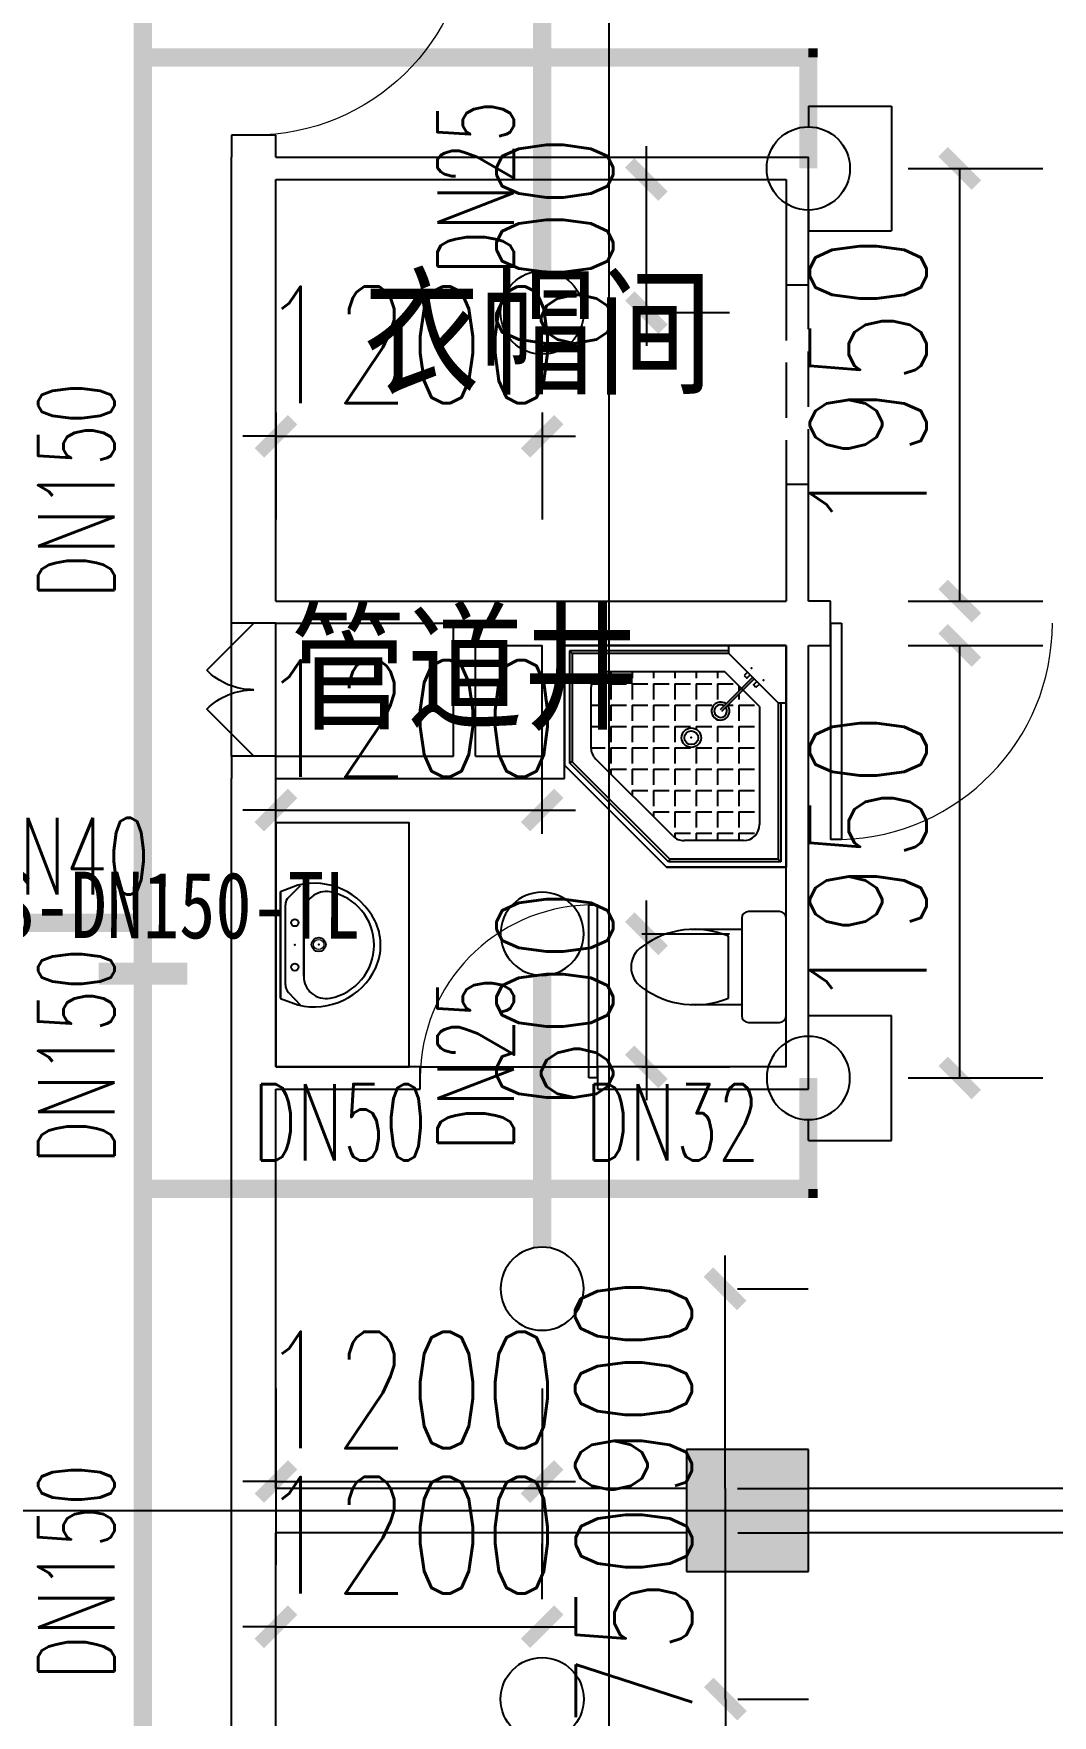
# Model space of a CAD drawing. Extents: x 0 to 2838408, y -923048 to 203859.
# Drawn here: x 2777370 to 2781963, y -250415 to -242835 of the extents above; entities that cross this region are included whole.
import ezdxf
from ezdxf.enums import TextEntityAlignment as Align

# ---------------------------------------------------------------- set-up
doc = ezdxf.new("R2010")
doc.units = 0
doc.header["$LTSCALE"] = 1000
doc.linetypes.add('DASH', pattern=[0.35, 0.25, -0.1])
for name, color, linetype in [('CLAYER', 7, 'Continuous'), ('COLUMN', 9, 'Continuous'), ('DOOR_FIRE', 4, 'Continuous'), ('DOTE', 8, 'Continuous'), ('EQUIP_喷头', 7, 'Continuous'), ('PIPE-喷淋', 6, 'Continuous'), ('PUB_HATCH', 8, 'Continuous'), ('PUB_TEXT', 7, 'Continuous'), ('TEXT_喷淋', 7, 'Continuous'), ('TWT_DIM', 3, 'Continuous'), ('WALL', 9, 'Continuous'), ('WINDOW', 4, 'Continuous'), ('XREF', 8, 'Continuous'), ('抗震支吊架', 2, 'Continuous'), ('洁具', 213, 'Continuous')]:
    doc.layers.add(name, color=color, linetype=linetype)
doc.styles.add('_TCH_DIM_T3', font='SIMPLEX', dxfattribs={"width": 0.75, "bigfont": 'HZTXT'})
doc.styles.add('_TWT_PIPEDN', font='SIMPLEX', dxfattribs={"width": 0.8, "height": 2.3, "bigfont": 'HZTXT'})
doc.styles.add('kzcad', font='', dxfattribs={"width": 0.8})
doc.styles.get("Standard").update_dxf_attribs({"font": 'geniso.shx', "bigfont": 'hztxt.shx'})
doc.styles.get('kzcad').set_extended_font_data('SimSun')
doc.dimstyles.new('_TWT_ARCH&&150', dxfattribs={"dimtxt": 525, "dimasz": 150, "dimexe": 375, "dimexo": 450, "dimgap": 150, "dimtad": 1, "dimdec": 0, "dimzin": 0, "dimdsep": 46, "dimtxsty": '_TCH_DIM_T3', "dimblk": 'ARCHTICK', "dimcen": 0.09, "dimclrt": 7, "dimazin": 2, "dimtfac": 1, "dimtdec": 0, "dimtix": 1, "dimtmove": 2, "dimatfit": 3, "dimfxl": 1, "dimtolj": 1, "dimtzin": 0, "dimarcsym": 0})

# ---------------------------------------------------------------- blocks, each defined once
blk = doc.blocks.new('1F平面-CAD导入_dwg_Drawing4_t3_dwg_$plan$00001613-474159-1F-927810-1F')
at = {"layer": '洁具'}
for p, q in [((-30, 250), (-170, 250)), ((-200, 169.7), (-430.4, 169.7)), ((-260.4, -139.7), (-260.4, 139.7)), ((-200, -169.7), (-200, -220)), ((-170, -250), (-30, -250))]:
    blk.add_line(p, q, dxfattribs=at)
for points in [[(-200, 220), (-200, 169.7), (-200, -169.7), (-430.4, -169.7)], [(0, -220), (0, 220)]]:
    blk.add_lwpolyline(points, dxfattribs=at)
for centre, radius, start, end in [((-170, 220), 30, 90, 180), ((-30, 220), 30, 0, 90), ((-412.8, -227.4), 397.5, 67.45048, 126.63814), ((-589.6, 0), 109.8, 123.45086, 236.54914), ((-412.8, 227.4), 397.5, 233.36186, 292.54952), ((-170, -220), 30, 180, 270), ((-30, -220), 30, 270, 0)]:
    blk.add_arc(centre, radius, start, end, dxfattribs=at)
blk = doc.blocks.new('$lvtry$00000169')
at = {"color": 0}
for p, q in [((258.9, -36), (258.9, 0)), ((258.9, -36), (36, -258.9)), ((258.9, -24), (976, -24)), ((258.9, -36), (964, -36)), ((964, -36), (976, -24)), ((964, -36), (964, -525.1)), ((976, -24), (976, -530.1)), ((276.1, -120), (120, -276.1)), ((143.9, -151), (290.7, -298.1)), ((151, -143.9), (297.8, -291)), ((269.6, -212.7), (269.6, -142.7)), ((276.1, -120), (808, -120)), ((365.9, -212.7), (365.9, -142.7)), ((462.1, -212.7), (462.1, -142.7)), ((558.4, -212.7), (558.4, -142.7)), ((654.6, -212.7), (654.6, -142.7)), ((750.9, -212.7), (750.9, -142.7)), ((847.1, -212.7), (847.1, -142.7)), ((183.4, -212.7), (205.5, -212.7)), ((219.6, -212.7), (243.4, -212.7)), ((269.6, -212.7), (339.6, -212.7)), ((365.9, -212.7), (435.9, -212.7)), ((462.1, -212.7), (532.1, -212.7)), ((558.4, -212.7), (628.4, -212.7)), ((654.6, -212.7), (724.6, -212.7)), ((750.9, -212.7), (820.9, -212.7)), ((847.1, -212.7), (880, -212.7)), ((880, -192), (880, -460.5)), ((36, -258.9), (0, -258.9)), ((24, -258.9), (24, -976)), ((36, -258.9), (36, -964)), ((120, -276.1), (120, -808)), ((173.4, -308.9), (173.4, -238.9)), ((269.6, -262.8), (269.6, -238.9)), ((365.9, -308.9), (365.9, -238.9)), ((462.1, -308.9), (462.1, -238.9)), ((558.4, -308.9), (558.4, -238.9)), ((654.6, -308.9), (654.6, -238.9)), ((750.9, -308.9), (750.9, -238.9)), ((847.1, -308.9), (847.1, -238.9)), ((120, -308.9), (147.1, -308.9)), ((173.4, -308.9), (243.4, -308.9)), ((173.4, -405.2), (173.4, -335.2)), ((269.6, -405.2), (269.6, -335.2)), ((334.3, -308.9), (339.6, -308.9)), ((365.9, -308.9), (435.9, -308.9)), ((365.9, -405.2), (365.9, -335.2)), ((462.1, -308.9), (532.1, -308.9)), ((462.1, -405.2), (462.1, -335.2)), ((558.4, -308.9), (628.4, -308.9)), ((558.4, -405.2), (558.4, -335.2)), ((654.6, -308.9), (724.6, -308.9)), ((654.6, -405.2), (654.6, -335.2)), ((750.9, -308.9), (820.9, -308.9)), ((750.9, -405.2), (750.9, -335.2)), ((847.1, -308.9), (880, -308.9)), ((847.1, -405.2), (847.1, -335.2)), ((120, -405.2), (147.1, -405.2)), ((173.4, -405.2), (243.4, -405.2)), ((173.4, -501.4), (173.4, -431.4)), ((269.6, -405.2), (339.6, -405.2)), ((269.6, -501.4), (269.6, -431.4)), ((365.9, -405.2), (378.6, -405.2)), ((365.9, -501.4), (365.9, -431.4)), ((462.1, -405.2), (532.1, -405.2)), ((462.1, -501.4), (462.1, -431.4)), ((558.4, -405.2), (628.4, -405.2)), ((558.4, -501.4), (558.4, -431.4)), ((654.6, -405.2), (724.6, -405.2)), ((654.6, -501.4), (654.6, -431.4)), ((750.9, -405.2), (820.9, -405.2)), ((750.9, -501.4), (750.9, -431.4)), ((847.1, -405.2), (880, -405.2)), ((847.1, -501.4), (847.1, -431.4)), ((120, -501.4), (147.1, -501.4)), ((173.4, -501.4), (243.4, -501.4)), ((173.4, -597.7), (173.4, -527.7)), ((269.6, -501.4), (339.6, -501.4)), ((269.6, -597.7), (269.6, -527.7)), ((365.9, -501.4), (435.9, -501.4)), ((365.9, -597.7), (365.9, -527.7)), ((462.1, -501.4), (532.1, -501.4)), ((462.1, -597.7), (462.1, -527.7)), ((858.9, -511.4), (511.4, -858.9)), ((964, -525.1), (525.1, -964)), ((976, -530.1), (530.1, -976)), ((558.4, -501.4), (628.4, -501.4)), ((558.4, -597.7), (558.4, -527.7)), ((654.6, -501.4), (724.6, -501.4)), ((654.6, -597.7), (654.6, -527.7)), ((750.9, -501.4), (820.9, -501.4)), ((750.9, -597.7), (750.9, -527.7)), ((847.1, -501.4), (867.2, -501.4)), ((964, -525.1), (976, -530.1)), ((120, -597.7), (147.1, -597.7)), ((173.4, -597.7), (243.4, -597.7)), ((269.6, -597.7), (339.6, -597.7)), ((365.9, -597.7), (435.9, -597.7)), ((462.1, -597.7), (532.1, -597.7)), ((558.4, -597.7), (628.4, -597.7)), ((654.6, -597.7), (724.6, -597.7)), ((750.9, -597.7), (772.6, -597.7)), ((173.4, -693.9), (173.4, -623.9)), ((269.6, -693.9), (269.6, -623.9)), ((365.9, -693.9), (365.9, -623.9)), ((462.1, -693.9), (462.1, -623.9)), ((558.4, -693.9), (558.4, -623.9)), ((654.6, -693.9), (654.6, -623.9)), ((120, -693.9), (147.1, -693.9)), ((173.4, -693.9), (243.4, -693.9)), ((173.4, -790.2), (173.4, -720.2)), ((269.6, -693.9), (339.6, -693.9)), ((269.6, -790.2), (269.6, -720.2)), ((365.9, -693.9), (435.9, -693.9)), ((365.9, -790.2), (365.9, -720.2)), ((462.1, -693.9), (532.1, -693.9)), ((462.1, -790.2), (462.1, -720.2)), ((558.4, -693.9), (628.4, -693.9)), ((558.4, -790.2), (558.4, -720.2)), ((654.6, -693.9), (676.4, -693.9)), ((120, -790.2), (147.1, -790.2)), ((173.4, -790.2), (243.4, -790.2)), ((173.4, -877.5), (173.4, -816.4)), ((269.6, -790.2), (339.6, -790.2)), ((269.6, -880), (269.6, -816.4)), ((365.9, -790.2), (435.9, -790.2)), ((365.9, -880), (365.9, -816.4)), ((462.1, -790.2), (532.1, -790.2)), ((462.1, -880), (462.1, -816.4)), ((558.4, -790.2), (580.1, -790.2)), ((192, -880), (460.5, -880)), ((36, -964), (24, -976)), ((24, -976), (530.1, -976)), ((36, -964), (525.1, -964)), ((525.1, -964), (530.1, -976))]:
    blk.add_line(p, q, dxfattribs=at)
blk.add_lwpolyline([(0, 0), (0, -1000), (540, -1000), (1000, -540), (1000, 0)], close=True)
for points in [[(0, 0), (0, -1000)], [(0, 0), (1000, 0)], [(1000, 0), (1000, -540)], [(189.7, -136.1), (177.9, -147.9), (162.5, -132.5), (174.3, -120.7)], [(136.1, -189.7), (147.9, -177.9), (132.5, -162.5), (120.7, -174.3)], [(1000, -540), (540, -1000)], [(0, -1000), (540, -1000)]]:
    blk.add_lwpolyline(points, close=True, dxfattribs=at)
for radius in [43.8, 31.1]:
    blk.add_circle((416.2, -427.6), radius, dxfattribs=at)
for centre, radius, start, end in [((808, -192), 72, 0, 90), ((296, -295.7), 40.6, 142.58296, 128.41974), ((296, -295.7), 28.6, 145.82801, 125.65986), ((808, -460.5), 72, 315, 0), ((192, -808), 72, 180, 270), ((460.5, -808), 72, 270, 315)]:
    blk.add_arc(centre, radius, start, end, dxfattribs=at)
for p in [(156.1, -102.2, 0), (103.2, -155.8, 0), (415.8, -428.1, 0)]:
    blk.add_point(p, dxfattribs=at)
blk = doc.blocks.new('$lvtry$00000178')
at = {"color": 0}
for p, q in [((-238.4, 0), (238.4, 0)), ((-214.1, -36.1), (-272.1, -90.6)), ((-179.8, -22.5), (180.1, -22.5)), ((215.7, -37.5), (268.3, -90.8)), ((-141.7, -105.2), (140.2, -105.2)), ((140.2, -105.2), (-141.7, -105.2))]:
    blk.add_line(p, q, dxfattribs=at)
blk.add_lwpolyline([(-103.6, -429.7, 0.224698), (110.4, -425.4, 0.348046), (268.9, -78.5), (239.5, 0), (-241.3, 0), (-270.7, -78.5, 0.356844)], format="xyb", close=True, dxfattribs=at)
for centre, radius in [((-100, -65), 16.3), ((100, -65), 16.3), ((1.4, -172.5), 31.6)]:
    blk.add_circle(centre, radius, dxfattribs=at)
at = {"color": 0, "lineweight": 13}
blk.add_circle((1.4, -172.5), 23, dxfattribs=at)
at = {"color": 0}
for centre, radius, start, end in [((-179.8, -72.5), 50, 90, 133.18096), ((180.1, -72.5), 50, 44.56072, 90), ((-141.7, -205.2), 100, 90, 190.56023), ((140.2, -205.2), 100, 349.43977, 90), ((-0.7, -179), 243.4, 190.56023, 349.43977)]:
    blk.add_arc(centre, radius, start, end, dxfattribs=at)
for p in [(0, -65), (1.4, -172.5)]:
    blk.add_point(p, dxfattribs=at)
blk = doc.blocks.new('A$C70365C93')
at = {"layer": '洁具'}
blk.add_lwpolyline([(-1900, 2300), (-1900, 1700), (-800, 1700), (-800, 2300)], close=True, dxfattribs=at)
blk.add_blockref('$lvtry$00000178', (-1350, 2280), dxfattribs=at)
at = {"layer": '洁具', "rotation": 180}
blk.add_blockref('$lvtry$00000169', (0, 0), dxfattribs=at)
at = {"layer": '洁具', "extrusion": (0, 0, -1), "xscale": -1, "zscale": -1, "rotation": 90}
blk.add_blockref('1F平面-CAD导入_dwg_Drawing4_t3_dwg_$plan$00001613-474159-1F-927810-1F', (1450, 0), dxfattribs=at)
blk = doc.blocks.new('$DorLib2D$00000116')
at = {"color": 0}
for p, q in [((-0.5, 0), (-0.146, 0.354)), ((0.5, 0), (0.146, 0.354))]:
    blk.add_line(p, q, dxfattribs=at)
for centre, start, end in [((-0.5, 0), 0, 45), ((0.5, 0), 135, 180)]:
    blk.add_arc(centre, 0.5, start, end, dxfattribs=at)
blk = doc.blocks.new('$DorLib2D$00000001')
for p, q in [((0.45, 0.975), (0.5, 0.975)), ((0.45, 0), (0.45, 0.975)), ((0.5, 0), (0.5, 0.975)), ((0.5, 0), (0.45, 0))]:
    blk.add_line(p, q)
at = {"lineweight": 13}
blk.add_arc((0.475, 0), 0.975, 91.46928, 180, dxfattribs=at)
blk = doc.blocks.new('1F1')
at = {"layer": 'PUB_HATCH'}
blk.add_hatch(color=256, dxfattribs=at).paths.add_polyline_path([(2444816.7, -249217.2), (2444266.7, -249217.2), (2444266.7, -249767.2), (2444816.7, -249767.2)])
at = {"layer": 'COLUMN'}
for p, q in [((2444816.7, -249217.2), (2444266.7, -249217.2)), ((2444266.7, -249217.2), (2444266.7, -249767.2)), ((2444816.7, -249767.2), (2444816.7, -249217.2)), ((2444266.7, -249767.2), (2444816.7, -249767.2))]:
    blk.add_line(p, q, dxfattribs=at)
at = {"layer": 'DOOR_FIRE'}
for p, q in [((2442216.7, -246092.2), (2442216.7, -245492.2)), ((2442416.7, -246092.2), (2442416.7, -245492.2))]:
    blk.add_line(p, q, dxfattribs=at)
at = {"layer": 'DOTE'}
for p, q in [((2443916.7, -187892.2), (2443916.7, -271092.2)), ((2435862.3, -249492.2), (2453916.7, -249492.2))]:
    blk.add_line(p, q, dxfattribs=at)
at = {"layer": 'WALL'}
for p, q in [((2442416.7, -243292.2), (2442216.7, -243292.2)), ((2442216.7, -243292.2), (2442216.7, -243392.2)), ((2442416.7, -243392.2), (2442416.7, -243292.2)), ((2442216.7, -245492.2), (2442216.7, -243392.2)), ((2442416.7, -243392.2), (2444816.7, -243392.2)), ((2444816.7, -243967.2), (2444816.7, -243392.2)), ((2442416.7, -245392.2), (2442416.7, -243492.2)), ((2442416.7, -243492.2), (2444716.7, -243492.2)), ((2444716.7, -243492.2), (2444716.7, -243967.2)), ((2444716.7, -243967.2), (2444816.7, -243967.2)), ((2444816.7, -244867.2), (2444716.7, -244867.2)), ((2444716.7, -244867.2), (2444716.7, -245392.2)), ((2444816.7, -245392.2), (2444816.7, -244867.2)), ((2442416.7, -245392.2), (2443216.7, -245392.2)), ((2443216.7, -245392.2), (2443616.7, -245392.2)), ((2443616.7, -245392.2), (2444716.7, -245392.2)), ((2444916.7, -245392.2), (2444816.7, -245392.2)), ((2444916.7, -245592.2), (2444916.7, -245392.2)), ((2442416.7, -245492.2), (2442216.7, -245492.2)), ((2442416.7, -245492.2), (2443216.7, -245492.2)), ((2443216.7, -246092.2), (2443216.7, -245492.2)), ((2443316.7, -246092.2), (2443316.7, -245592.2)), ((2443316.7, -245592.2), (2443616.7, -245592.2)), ((2443616.7, -246092.2), (2443616.7, -245592.2)), ((2443716.7, -245592.2), (2444716.7, -245592.2)), ((2443716.7, -246192.2), (2443716.7, -245592.2)), ((2444716.7, -247492.2), (2444716.7, -245592.2)), ((2444816.7, -247592.2), (2444816.7, -245592.2)), ((2444816.7, -245592.2), (2444916.7, -245592.2)), ((2442416.7, -246092.2), (2442216.7, -246092.2)), ((2442216.7, -246092.2), (2442216.7, -246192.2)), ((2442416.7, -246092.2), (2443216.7, -246092.2)), ((2443316.7, -246092.2), (2443616.7, -246092.2)), ((2442216.7, -247592.2), (2442216.7, -246192.2)), ((2442416.7, -247492.2), (2442416.7, -246192.2)), ((2442416.7, -246192.2), (2443216.7, -246192.2)), ((2443216.7, -246192.2), (2443716.7, -246192.2)), ((2443066.7, -247492.2), (2442416.7, -247492.2)), ((2443066.7, -247592.2), (2443066.7, -247492.2)), ((2444716.7, -247492.2), (2443866.7, -247492.2)), ((2443866.7, -247492.2), (2443866.7, -247592.2)), ((2442216.7, -249492.2), (2442216.7, -247592.2)), ((2442416.7, -247592.2), (2443066.7, -247592.2)), ((2442416.7, -249392.2), (2442416.7, -247592.2)), ((2443866.7, -247592.2), (2444816.7, -247592.2)), ((2444266.7, -249392.2), (2442416.7, -249392.2)), ((2449866.7, -249392.2), (2444816.7, -249392.2)), ((2442216.7, -251242.2), (2442216.7, -249492.2)), ((2444266.7, -249592.2), (2442416.7, -249592.2)), ((2442416.7, -251242.2), (2442416.7, -249592.2)), ((2449866.7, -249592.2), (2444816.7, -249592.2))]:
    blk.add_line(p, q, dxfattribs=at)
at = {"layer": 'WINDOW', "linetype": 'DASH'}
for p, q in [((2444716.7, -243967.2), (2444716.7, -244867.2)), ((2444816.7, -244867.2), (2444816.7, -243967.2))]:
    blk.add_line(p, q, dxfattribs=at)
at = {"layer": 'WINDOW'}
blk.add_line((2443066.7, -247492.2), (2443866.7, -247492.2), dxfattribs=at)
at = {"rotation": 90}
blk.add_blockref('A$C70365C93', (2444716.7, -245592.2), dxfattribs=at)
at = {"layer": 'DOOR_FIRE', "xscale": -600, "yscale": 600, "zscale": 200, "rotation": 90}
blk.add_blockref('$DorLib2D$00000116', (2442316.7, -245792.2), dxfattribs=at)
at = {"layer": 'WINDOW', "yscale": -1000}
for p, xscale, zscale, rotation in [((2442316.7, -242792.2), 1000, 1000, 90), ((2445416.7, -245492.2), -1000, -1000, 359.9999999999442)]:
    blk.add_blockref('$DorLib2D$00000001', p, dxfattribs=dict(at, xscale=xscale, zscale=zscale, rotation=rotation))
at = {"layer": 'WINDOW', "xscale": 800, "yscale": 800, "zscale": 800}
blk.add_blockref('$DorLib2D$00000001', (2443466.7, -247542.2), dxfattribs=at)
at = {"layer": 'CLAYER'}
blk.add_text('管道井', height=525, dxfattribs=at).set_placement((2442480.9, -245972))
at = {"layer": 'PUB_TEXT'}
blk.add_text('衣帽间', height=525, dxfattribs=at).set_placement((2442811.4, -244461.8))
blk = doc.blocks.new('_ArchTick')
at = {"color": 0, "linetype": 'ByBlock', "const_width": 0.4}
blk.add_lwpolyline([(-0.5, -0.5), (0.5, 0.5)], dxfattribs=at)
blk = doc.blocks.new('*D1336')
at = {"layer": 'Defpoints', "color": 0, "linetype": 'ByBlock', "transparency": 16777216}
for p in [(2780095.3, -249592.2), (2780488.7, -249592.2), (2780095.3, -250342.2)]:
    blk.add_point(p, dxfattribs=at)
at = {"layer": 'TWT_DIM', "color": 0, "linetype": 'ByBlock', "lineweight": -2, "transparency": 16777216}
for p, q in [((2780488.7, -249592.2), (2780488.7, -249442.2)), ((2780488.7, -250342.2), (2780488.7, -249592.2)), ((2780545.3, -249592.2), (2780863.7, -249592.2)), ((2780488.7, -250342.2), (2780488.7, -250492.2)), ((2780545.3, -250342.2), (2780863.7, -250342.2))]:
    blk.add_line(p, q, dxfattribs=at)
at = {"layer": 'TWT_DIM', "color": 0, "linetype": 'ByBlock', "lineweight": -2, "transparency": 16777216, "xscale": 150, "yscale": 150, "zscale": 150}
for p, rotation in [((2780488.7, -249592.2), 270), ((2780488.7, -250342.2), 90)]:
    blk.add_blockref('_ArchTick', p, dxfattribs=dict(at, rotation=rotation))
at = {"layer": 'TWT_DIM', "color": 7, "linetype": 'ByBlock', "transparency": 16777216, "insert": (2780076.2, -249967.2), "char_height": 525, "attachment_point": 5, "rotation": 90, "style": '_TCH_DIM_T3'}
blk.add_mtext('\\A1;750', dxfattribs=at)
blk = doc.blocks.new('*D1338')
at = {"layer": 'Defpoints', "color": 0, "linetype": 'ByBlock', "transparency": 16777216}
for p in [(2779662.5, -250015.8), (2778462.5, -250342.2), (2779662.5, -250342.2)]:
    blk.add_point(p, dxfattribs=at)
at = {"layer": 'TWT_DIM', "color": 0, "linetype": 'ByBlock', "lineweight": -2, "transparency": 16777216}
for p, q in [((2778462.5, -249892.2), (2778462.5, -249640.8)), ((2779662.5, -249892.2), (2779662.5, -249640.8)), ((2778462.5, -250015.8), (2778312.5, -250015.8)), ((2778462.5, -250015.8), (2779662.5, -250015.8)), ((2779662.5, -250015.8), (2779812.5, -250015.8))]:
    blk.add_line(p, q, dxfattribs=at)
at = {"layer": 'TWT_DIM', "color": 0, "linetype": 'ByBlock', "lineweight": -2, "transparency": 16777216, "xscale": 150, "yscale": 150, "zscale": 150}
blk.add_blockref('_ArchTick', (2778462.5, -250015.8), dxfattribs=at)
at = {"layer": 'TWT_DIM', "color": 0, "linetype": 'ByBlock', "lineweight": -2, "transparency": 16777216, "xscale": 150, "yscale": 150, "zscale": 150, "rotation": 180}
blk.add_blockref('_ArchTick', (2779662.5, -250015.8), dxfattribs=at)
at = {"layer": 'TWT_DIM', "color": 7, "linetype": 'ByBlock', "transparency": 16777216, "insert": (2779062.5, -249603.3), "char_height": 525, "attachment_point": 5, "style": '_TCH_DIM_T3'}
blk.add_mtext('\\A1;1200', dxfattribs=at)
blk = doc.blocks.new('*D1339')
at = {"layer": 'Defpoints', "color": 0, "linetype": 'ByBlock', "transparency": 16777216}
for p in [(2780862.5, -245592.2), (2781544.9, -245592.2), (2780862.5, -247542.2)]:
    blk.add_point(p, dxfattribs=at)
at = {"layer": 'TWT_DIM', "color": 0, "linetype": 'ByBlock', "lineweight": -2, "transparency": 16777216}
for p, q in [((2781312.5, -245592.2), (2781919.9, -245592.2)), ((2781544.9, -247542.2), (2781544.9, -245592.2)), ((2781312.5, -247542.2), (2781919.9, -247542.2))]:
    blk.add_line(p, q, dxfattribs=at)
at = {"layer": 'TWT_DIM', "color": 0, "linetype": 'ByBlock', "lineweight": -2, "transparency": 16777216, "xscale": 150, "yscale": 150, "zscale": 150}
for p, rotation in [((2781544.9, -245592.2), 90), ((2781544.9, -247542.2), 270)]:
    blk.add_blockref('_ArchTick', p, dxfattribs=dict(at, rotation=rotation))
at = {"layer": 'TWT_DIM', "color": 7, "linetype": 'ByBlock', "transparency": 16777216, "insert": (2781132.4, -246567.2), "char_height": 525, "attachment_point": 5, "rotation": 90, "style": '_TCH_DIM_T3'}
blk.add_mtext('\\A1;1950', dxfattribs=at)
blk = doc.blocks.new('*D1340')
at = {"layer": 'Defpoints', "color": 0, "linetype": 'ByBlock', "transparency": 16777216}
for p in [(2780093.7, -248492.2), (2780487, -248492.2), (2780093.7, -249392.2)]:
    blk.add_point(p, dxfattribs=at)
at = {"layer": 'TWT_DIM', "color": 0, "linetype": 'ByBlock', "lineweight": -2, "transparency": 16777216}
for p, q in [((2780487, -248492.2), (2780487, -248342.2)), ((2780487, -249392.2), (2780487, -248492.2)), ((2780543.7, -248492.2), (2780862, -248492.2)), ((2780487, -249392.2), (2780487, -249542.2)), ((2780543.7, -249392.2), (2780862, -249392.2))]:
    blk.add_line(p, q, dxfattribs=at)
at = {"layer": 'TWT_DIM', "color": 0, "linetype": 'ByBlock', "lineweight": -2, "transparency": 16777216, "xscale": 150, "yscale": 150, "zscale": 150}
for p, rotation in [((2780487, -248492.2), 270), ((2780487, -249392.2), 90)]:
    blk.add_blockref('_ArchTick', p, dxfattribs=dict(at, rotation=rotation))
at = {"layer": 'TWT_DIM', "color": 7, "linetype": 'ByBlock', "transparency": 16777216, "insert": (2780074.5, -248942.2), "char_height": 525, "attachment_point": 5, "rotation": 90, "style": '_TCH_DIM_T3'}
blk.add_mtext('\\A1;900', dxfattribs=at)
blk = doc.blocks.new('*D1341')
at = {"layer": 'Defpoints', "color": 0, "linetype": 'ByBlock', "transparency": 16777216}
for p in [(2779662.5, -246892.2), (2780132.3, -246892.2), (2779662.5, -247492.2)]:
    blk.add_point(p, dxfattribs=at)
at = {"layer": 'TWT_DIM', "color": 0, "linetype": 'ByBlock', "lineweight": -2, "transparency": 16777216}
for p, q in [((2780132.3, -246892.2), (2780132.3, -246742.2)), ((2780112.5, -246892.2), (2780507.3, -246892.2)), ((2780132.3, -247492.2), (2780132.3, -246892.2)), ((2780112.5, -247492.2), (2780507.3, -247492.2)), ((2780132.3, -247492.2), (2780132.3, -247642.2))]:
    blk.add_line(p, q, dxfattribs=at)
at = {"layer": 'TWT_DIM', "color": 0, "linetype": 'ByBlock', "lineweight": -2, "transparency": 16777216, "xscale": 150, "yscale": 150, "zscale": 150}
for p, rotation in [((2780132.3, -246892.2), 270), ((2780132.3, -247492.2), 90)]:
    blk.add_blockref('_ArchTick', p, dxfattribs=dict(at, rotation=rotation))
at = {"layer": 'TWT_DIM', "color": 7, "linetype": 'ByBlock', "transparency": 16777216, "insert": (2779719.8, -247192.2), "char_height": 525, "attachment_point": 5, "rotation": 90, "style": '_TCH_DIM_T3'}
blk.add_mtext('\\A1;600', dxfattribs=at)
blk = doc.blocks.new('*D1342')
at = {"layer": 'Defpoints', "color": 0, "linetype": 'ByBlock', "transparency": 16777216}
for p in [(2779662.5, -246334.5), (2778462.5, -246892.2), (2779662.5, -246892.2)]:
    blk.add_point(p, dxfattribs=at)
at = {"layer": 'TWT_DIM', "color": 0, "linetype": 'ByBlock', "lineweight": -2, "transparency": 16777216}
for p, q in [((2778462.5, -246442.2), (2778462.5, -245959.5)), ((2779662.5, -246442.2), (2779662.5, -245959.5)), ((2778462.5, -246334.5), (2778312.5, -246334.5)), ((2778462.5, -246334.5), (2779662.5, -246334.5)), ((2779662.5, -246334.5), (2779812.5, -246334.5))]:
    blk.add_line(p, q, dxfattribs=at)
at = {"layer": 'TWT_DIM', "color": 0, "linetype": 'ByBlock', "lineweight": -2, "transparency": 16777216, "xscale": 150, "yscale": 150, "zscale": 150}
blk.add_blockref('_ArchTick', (2778462.5, -246334.5), dxfattribs=at)
at = {"layer": 'TWT_DIM', "color": 0, "linetype": 'ByBlock', "lineweight": -2, "transparency": 16777216, "xscale": 150, "yscale": 150, "zscale": 150, "rotation": 180}
blk.add_blockref('_ArchTick', (2779662.5, -246334.5), dxfattribs=at)
at = {"layer": 'TWT_DIM', "color": 7, "linetype": 'ByBlock', "transparency": 16777216, "insert": (2779062.5, -245922), "char_height": 525, "attachment_point": 5, "style": '_TCH_DIM_T3'}
blk.add_mtext('\\A1;1200', dxfattribs=at)
blk = doc.blocks.new('*D1343')
at = {"layer": 'Defpoints', "color": 0, "linetype": 'ByBlock', "transparency": 16777216}
for p in [(2778462.5, -248492.2), (2779662.5, -248492.2), (2779662.5, -249361.4)]:
    blk.add_point(p, dxfattribs=at)
at = {"layer": 'TWT_DIM', "color": 0, "linetype": 'ByBlock', "lineweight": -2, "transparency": 16777216}
for p, q in [((2778462.5, -248942.2), (2778462.5, -249736.4)), ((2779662.5, -248942.2), (2779662.5, -249736.4)), ((2778462.5, -249361.4), (2778312.5, -249361.4)), ((2778462.5, -249361.4), (2779662.5, -249361.4)), ((2779662.5, -249361.4), (2779812.5, -249361.4))]:
    blk.add_line(p, q, dxfattribs=at)
at = {"layer": 'TWT_DIM', "color": 0, "linetype": 'ByBlock', "lineweight": -2, "transparency": 16777216, "xscale": 150, "yscale": 150, "zscale": 150}
blk.add_blockref('_ArchTick', (2778462.5, -249361.4), dxfattribs=at)
at = {"layer": 'TWT_DIM', "color": 0, "linetype": 'ByBlock', "lineweight": -2, "transparency": 16777216, "xscale": 150, "yscale": 150, "zscale": 150, "rotation": 180}
blk.add_blockref('_ArchTick', (2779662.5, -249361.4), dxfattribs=at)
at = {"layer": 'TWT_DIM', "color": 7, "linetype": 'ByBlock', "transparency": 16777216, "insert": (2779062.5, -248948.9), "char_height": 525, "attachment_point": 5, "style": '_TCH_DIM_T3'}
blk.add_mtext('\\A1;1200', dxfattribs=at)
blk = doc.blocks.new('*D1344')
at = {"layer": 'Defpoints', "color": 0, "linetype": 'ByBlock', "transparency": 16777216}
for p in [(2780862.5, -243442.2), (2781544.9, -243442.2), (2780862.5, -245392.2)]:
    blk.add_point(p, dxfattribs=at)
at = {"layer": 'TWT_DIM', "color": 0, "linetype": 'ByBlock', "lineweight": -2, "transparency": 16777216}
for p, q in [((2781312.5, -243442.2), (2781919.9, -243442.2)), ((2781544.9, -245392.2), (2781544.9, -243442.2)), ((2781312.5, -245392.2), (2781919.9, -245392.2))]:
    blk.add_line(p, q, dxfattribs=at)
at = {"layer": 'TWT_DIM', "color": 0, "linetype": 'ByBlock', "lineweight": -2, "transparency": 16777216, "xscale": 150, "yscale": 150, "zscale": 150}
for p, rotation in [((2781544.9, -243442.2), 90), ((2781544.9, -245392.2), 270)]:
    blk.add_blockref('_ArchTick', p, dxfattribs=dict(at, rotation=rotation))
at = {"layer": 'TWT_DIM', "color": 7, "linetype": 'ByBlock', "transparency": 16777216, "insert": (2781132.4, -244417.2), "char_height": 525, "attachment_point": 5, "rotation": 90, "style": '_TCH_DIM_T3'}
blk.add_mtext('\\A1;1950', dxfattribs=at)
blk = doc.blocks.new('*D1346')
at = {"layer": 'Defpoints', "color": 0, "linetype": 'ByBlock', "transparency": 16777216}
for p in [(2779662.5, -243492.2), (2780132.3, -243492.2), (2779662.5, -244092.2)]:
    blk.add_point(p, dxfattribs=at)
at = {"layer": 'TWT_DIM', "color": 0, "linetype": 'ByBlock', "lineweight": -2, "transparency": 16777216}
for p, q in [((2780132.3, -243492.2), (2780132.3, -243342.2)), ((2780112.5, -243492.2), (2780507.3, -243492.2)), ((2780132.3, -244092.2), (2780132.3, -243492.2)), ((2780112.5, -244092.2), (2780507.3, -244092.2)), ((2780132.3, -244092.2), (2780132.3, -244242.2))]:
    blk.add_line(p, q, dxfattribs=at)
at = {"layer": 'TWT_DIM', "color": 0, "linetype": 'ByBlock', "lineweight": -2, "transparency": 16777216, "xscale": 150, "yscale": 150, "zscale": 150}
for p, rotation in [((2780132.3, -243492.2), 270), ((2780132.3, -244092.2), 90)]:
    blk.add_blockref('_ArchTick', p, dxfattribs=dict(at, rotation=rotation))
at = {"layer": 'TWT_DIM', "color": 7, "linetype": 'ByBlock', "transparency": 16777216, "insert": (2779719.8, -243792.2), "char_height": 525, "attachment_point": 5, "rotation": 90, "style": '_TCH_DIM_T3'}
blk.add_mtext('\\A1;600', dxfattribs=at)
blk = doc.blocks.new('*D1347')
at = {"layer": 'Defpoints', "color": 0, "linetype": 'ByBlock', "transparency": 16777216}
for p in [(2778462.5, -244092.2), (2779662.5, -244092.2), (2779662.5, -244649.9)]:
    blk.add_point(p, dxfattribs=at)
at = {"layer": 'TWT_DIM', "color": 0, "linetype": 'ByBlock', "lineweight": -2, "transparency": 16777216}
for p, q in [((2778462.5, -244542.2), (2778462.5, -245024.9)), ((2779662.5, -244542.2), (2779662.5, -245024.9)), ((2778462.5, -244649.9), (2778312.5, -244649.9)), ((2778462.5, -244649.9), (2779662.5, -244649.9)), ((2779662.5, -244649.9), (2779812.5, -244649.9))]:
    blk.add_line(p, q, dxfattribs=at)
at = {"layer": 'TWT_DIM', "color": 0, "linetype": 'ByBlock', "lineweight": -2, "transparency": 16777216, "xscale": 150, "yscale": 150, "zscale": 150}
blk.add_blockref('_ArchTick', (2778462.5, -244649.9), dxfattribs=at)
at = {"layer": 'TWT_DIM', "color": 0, "linetype": 'ByBlock', "lineweight": -2, "transparency": 16777216, "xscale": 150, "yscale": 150, "zscale": 150, "rotation": 180}
blk.add_blockref('_ArchTick', (2779662.5, -244649.9), dxfattribs=at)
at = {"layer": 'TWT_DIM', "color": 7, "linetype": 'ByBlock', "transparency": 16777216, "insert": (2779062.5, -244237.4), "char_height": 525, "attachment_point": 5, "style": '_TCH_DIM_T3'}
blk.add_mtext('\\A1;1200', dxfattribs=at)
blk = doc.blocks.new('$TwtSys$00000125')
blk.add_circle((0, 0, 0), 1)
blk = doc.blocks.new('$TwtSys$00000131')
for p, q in [((-1.5, 0), (-1.5, 2)), ((-1.5, 2), (1.5, 2)), ((1.5, 0, 0), (1.5, 2, 0)), ((-1.5, 0), (-1, 0)), ((1, 0, 0), (1.5, 0, 0))]:
    blk.add_line(p, q)
blk.add_circle((0, 0), 1)

msp = doc.modelspace()

# ---------------------------------------------------------------- hatches: boundary and pattern name
at = {"layer": 'PIPE-喷淋', "linetype": 'ByBlock'}
for points in [[(2780862.5, -242942.2), (2780903.8, -242942.2), (2780903.8, -242900.9)], [(2780862.5, -242942.2), (2780862.5, -242900.9), (2780903.8, -242900.9)], [(2780862.5, -248042.2), (2780903.8, -248042.2), (2780903.8, -248083.4)], [(2780862.5, -248042.2), (2780862.5, -248083.4), (2780903.8, -248083.4)]]:
    msp.add_hatch(color=256, dxfattribs=at).paths.add_polyline_path(points)

# ---------------------------------------------------------------- linework, layer by layer
at = {"layer": 'PIPE-喷淋', "linetype": 'ByBlock', "ltscale": 1.5, "const_width": 82.5}
for points in [[(2777862.5, -239342.2), (2777862.5, -242942.2)], [(2779662.5, -242679.7), (2779662.5, -242942.2)], [(2777862.5, -242942.2), (2777862.5, -246842.2)], [(2779662.5, -242942.2), (2777862.5, -242942.2)], [(2780862.5, -242942.2), (2779662.5, -242942.2)], [(2779662.5, -242942.2), (2779662.5, -243904.7)], [(2780862.5, -243442.2), (2780862.5, -242942.2)], [(2777162.5, -246842.2), (2777862.5, -246842.2)], [(2777862.5, -246842.2), (2777862.5, -248042.2)], [(2779662.5, -247079.7), (2779662.5, -248042.2)], [(2780862.5, -247542.2), (2780862.5, -248042.2)], [(2779662.5, -248042.2), (2777862.5, -248042.2)], [(2777862.5, -248042.2), (2777862.5, -251492.2)], [(2780862.5, -248042.2), (2779662.5, -248042.2)], [(2779662.5, -248042.2), (2779662.5, -248304.7)]]:
    msp.add_lwpolyline(points, dxfattribs=at)
at = {"layer": '抗震支吊架', "color": 4, "const_width": 100}
msp.add_lwpolyline([(2777662.5, -247072.2), (2778062.5, -247072.2)], dxfattribs=at)

# ---------------------------------------------------------------- block references
at = {"layer": 'EQUIP_喷头', "linetype": 'ByBlock', "xscale": 187.5, "zscale": 187.5}
for name, p, yscale, rotation in [('$TwtSys$00000131', (2780862.5, -243442.2), 187.5, 270), ('$TwtSys$00000125', (2779662.5, -244092.2), 187.5, 270), ('$TwtSys$00000125', (2779662.5, -246892.2), -187.5, 89.99999999999999), ('$TwtSys$00000131', (2780862.5, -247542.2), -187.5, 89.99999999999999), ('$TwtSys$00000125', (2779662.5, -248492.2), -187.5, 89.99999999999999), ('$TwtSys$00000125', (2779662.5, -250342.2), 187.5, 270)]:
    msp.add_blockref(name, p, dxfattribs=dict(at, yscale=yscale, rotation=rotation))
at = {"layer": 'XREF'}
msp.add_blockref('1F1', (336045.8, 0), dxfattribs=at)

# ---------------------------------------------------------------- texts
at = {"layer": 'TEXT_喷淋', "color": 251, "linetype": 'ByBlock', "style": '_TWT_PIPEDN', "width": 0.64}
for p in [(2779535, -243922), (2779535, -247872)]:
    msp.add_text('DN25', height=345, rotation=90, dxfattribs=at).set_placement(p)
at = {"layer": 'TEXT_喷淋', "linetype": 'ByBlock', "style": '_TWT_PIPEDN', "width": 0.64}
for p in [(2777735, -245381.1), (2777735, -247931.1), (2777735, -250256.1)]:
    msp.add_text('DN150', height=345, rotation=90, dxfattribs=at).set_placement(p)
at = {"layer": 'TEXT_喷淋', "color": 251, "linetype": 'ByBlock', "style": '_TWT_PIPEDN', "width": 0.64}
for s, p in [('DN40', (2777107.7, -246714.7)), ('DN50', (2778357.7, -247914.7)), ('DN32', (2779857.7, -247914.7))]:
    msp.add_text(s, height=345, dxfattribs=at).set_placement(p)
at = {"layer": '抗震支吊架', "color": 4, "style": 'kzcad', "width": 0.8}
msp.add_text('KZS-DN150-TL', height=300, rotation=359.88539, dxfattribs=at).set_placement((2777862.5, -246912.2), align=Align.CENTER)

# ---------------------------------------------------------------- dimensions: what is measured, and where the dimension line sits
at = {"layer": 'TWT_DIM', "linetype": 'ByBlock'}
for p1, p2, distance, picture, middle in [((2779662.5, -244092.2), (2779662.5, -243492.2), -469.7, '*D1346', (2779719.8, -243792.2)), ((2780862.5, -245392.2), (2780862.5, -243442.2), -682.4, '*D1344', (2781132.4, -244417.2)), ((2778462.5, -244092.2), (2779662.5, -244092.2), -557.7, '*D1347', (2779062.5, -244237.4)), ((2780862.5, -247542.2), (2780862.5, -245592.2), -682.4, '*D1339', (2781132.4, -246567.2)), ((2778462.5, -246892.2), (2779662.5, -246892.2), 557.7, '*D1342', (2779062.5, -245922)), ((2779662.5, -247492.2), (2779662.5, -246892.2), -469.7, '*D1341', (2779719.8, -247192.2)), ((2780093.7, -249392.2), (2780093.7, -248492.2), -393.4, '*D1340', (2780074.5, -248942.2)), ((2778462.5, -248492.2), (2779662.5, -248492.2), -869.3, '*D1343', (2779062.5, -248948.9)), ((2778462.5, -250342.2), (2779662.5, -250342.2), 326.4, '*D1338', (2779062.5, -249603.3)), ((2780095.3, -250342.2), (2780095.3, -249592.2), -393.4, '*D1336', (2780076.2, -249967.2))]:
    dim = msp.add_aligned_dim(p1=p1, p2=p2, distance=distance, dimstyle='_TWT_ARCH&&150', dxfattribs=at)
    dim.commit()
    dim.dimension.update_dxf_attribs({"geometry": picture, "text_midpoint": middle})

doc.saveas('drawing.dxf')
